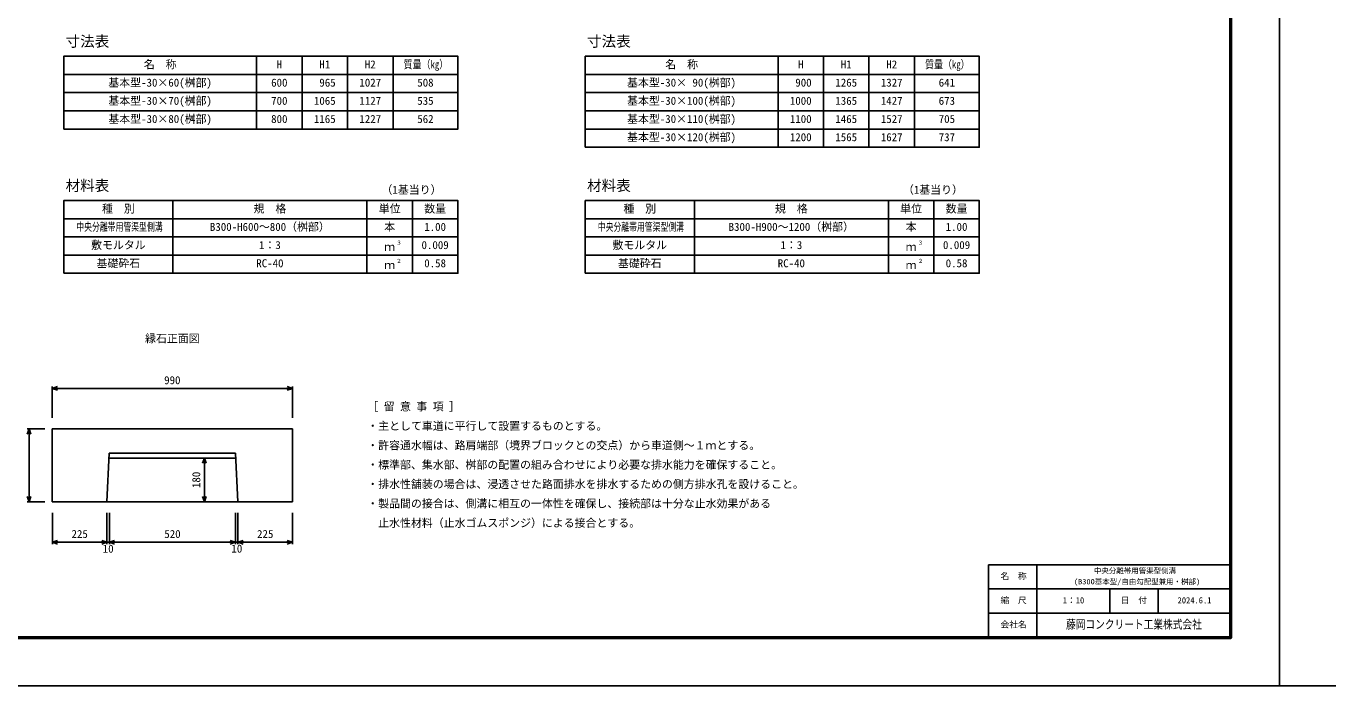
# Model space of a CAD drawing. Units: millimetres, scale not verified. Extents: x -12600 to 12600, y -5940 to 5940.
# Drawn here: x -9368 to -4000, y -5940 to -3219 of the extents above; entities that cross this region are included whole.
import ezdxf
from ezdxf.enums import TextEntityAlignment as Align

# ---------------------------------------------------------------- set-up
doc = ezdxf.new("R2010")
doc.units = ezdxf.units.MM
doc.header["$LTSCALE"] = 40
for name, color, linetype, lineweight in [('0-0_DIM', 7, 'Continuous', 25), ('0-1_Defpoints', 5, 'Continuous', 25), ('0-3_HYO', 3, 'Continuous', 25), ('0-4_HYO2', 4, 'Continuous', 25), ('0-5_OUTLINE', 3, 'Continuous', 25), ('0-7_TXT', 7, 'Continuous', 25), ('0-8_WAKU', 3, 'Continuous', 25), ('0-9_WAKU-LINE', 7, 'Continuous', 25)]:
    doc.layers.add(name, color=color, linetype=linetype, lineweight=lineweight)
doc.layers.add('0-A_WAKU-TXT', color=7, linetype='Continuous')
doc.styles.add('ＭＳ ゴシック', font='')
doc.styles.get('ＭＳ ゴシック').set_extended_font_data('MS Gothic')

msp = doc.modelspace()

# ---------------------------------------------------------------- linework, layer by layer
at = {"layer": '0-0_DIM'}
for p, q in [((-9259.89, -4705.83), (-9259.89, -4834.33)), ((-9259.89, -4705.83), (-9259.89, -4834.33)), ((-8269.89, -4713.33), (-9259.89, -4713.33)), ((-8269.89, -4705.83), (-8269.89, -4834.33)), ((-9363.39, -4880.33), (-9290.89, -4880.33)), ((-9355.89, -5180.33), (-9355.89, -4880.33)), ((-8632.48, -5180.33), (-8632.48, -5000.33)), ((-9363.39, -5180.33), (-9290.89, -5180.33)), ((-8639.98, -5180.33), (-8525.89, -5180.33)), ((-9259.39, -5354.83), (-9259.39, -5226.33)), ((-9034.39, -5354.83), (-9034.39, -5226.33)), ((-9024.39, -5354.83), (-9024.39, -5226.33)), ((-8504.39, -5354.83), (-8504.39, -5226.33)), ((-8494.39, -5354.83), (-8494.39, -5226.33)), ((-8269.39, -5354.83), (-8269.39, -5226.33)), ((-9259.39, -5347.33), (-9034.39, -5347.33))]:
    msp.add_line(p, q, dxfattribs=at)
for points in [[(-9238.75, -4721.03), (-9259.89, -4713.33), (-9238.75, -4705.63)], [(-8291.03, -4721.03), (-8269.89, -4713.33), (-8291.03, -4705.63)], [(-9363.58, -4901.47), (-9355.89, -4880.33), (-9348.19, -4901.47)], [(-8640.17, -5021.47), (-8632.48, -5000.33), (-8624.78, -5021.47)], [(-9363.58, -5159.19), (-9355.89, -5180.33), (-9348.19, -5159.19)], [(-8640.17, -5159.19), (-8632.48, -5180.33), (-8624.78, -5159.19)], [(-9238.25, -5339.63), (-9259.39, -5347.33), (-9238.25, -5355.03)], [(-9055.53, -5339.63), (-9034.39, -5347.33), (-9055.53, -5355.03)], [(-9034.39, -5347.33), (-9024.39, -5347.33), (-8504.39, -5347.33), (-8494.39, -5347.33), (-8269.39, -5347.33)], [(-9003.25, -5339.63), (-9024.39, -5347.33), (-9003.25, -5355.03)], [(-8526.53, -5339.63), (-8505.39, -5347.33), (-8526.53, -5355.03)], [(-8472.25, -5339.63), (-8493.39, -5347.33), (-8472.25, -5355.03)], [(-8291.53, -5339.63), (-8270.39, -5347.33), (-8291.53, -5355.03)]]:
    msp.add_lwpolyline(points, dxfattribs=at)
at = {"layer": '0-1_Defpoints'}
for points in [[(-4200, -5940), (12600, -5940), (12600, 5940), (-4200, 5940)], [(-12600, -5940), (-4200, -5940), (-4200, 0), (-12600, 0)]]:
    msp.add_lwpolyline(points, close=True, dxfattribs=at)
at = {"layer": '0-3_HYO'}
for p, q in [((-8417.5, -3343.87), (-8417.5, -3643.87)), ((-8230, -3343.87), (-8230, -3643.87)), ((-8042.5, -3343.87), (-8042.5, -3643.87)), ((-7855, -3343.87), (-7855, -3643.87)), ((-6267.5, -3343.87), (-6267.5, -3718.87)), ((-6080, -3343.87), (-6080, -3718.87)), ((-5892.5, -3343.87), (-5892.5, -3718.87)), ((-5705, -3343.87), (-5705, -3718.87)), ((-9212.5, -3418.87), (-7587.5, -3418.87)), ((-7062.5, -3418.87), (-5437.5, -3418.87)), ((-8762.5, -3938.65), (-8762.5, -4238.65)), ((-7962.5, -3938.65), (-7962.5, -4238.65)), ((-7775, -3938.65), (-7775, -4238.65)), ((-6612.5, -3938.65), (-6612.5, -4238.65)), ((-5812.5, -3938.65), (-5812.5, -4238.65)), ((-5625, -3938.65), (-5625, -4238.65)), ((-9212.5, -4013.65), (-7587.5, -4013.65)), ((-7062.5, -4013.65), (-5437.5, -4013.65))]:
    msp.add_line(p, q, dxfattribs=at)
for points in [[(-9212.5, -3643.87), (-7587.5, -3643.87), (-7587.5, -3343.87), (-9212.5, -3343.87)], [(-7062.5, -3718.87), (-5437.5, -3718.87), (-5437.5, -3343.87), (-7062.5, -3343.87)], [(-9212.5, -4238.65), (-7587.5, -4238.65), (-7587.5, -3938.65), (-9212.5, -3938.65)], [(-7062.5, -4238.65), (-5437.5, -4238.65), (-5437.5, -3938.65), (-7062.5, -3938.65)]]:
    msp.add_lwpolyline(points, close=True, dxfattribs=at)
at = {"layer": '0-4_HYO2'}
for p, q in [((-9212.5, -3493.87), (-7587.5, -3493.87)), ((-7062.5, -3493.87), (-5437.5, -3493.87)), ((-9212.5, -3568.87), (-7587.5, -3568.87)), ((-7062.5, -3568.87), (-5437.5, -3568.87)), ((-7062.5, -3643.87), (-5437.5, -3643.87)), ((-9212.5, -4088.65), (-7587.5, -4088.65)), ((-7062.5, -4088.65), (-5437.5, -4088.65)), ((-9212.5, -4163.65), (-7587.5, -4163.65)), ((-7062.5, -4163.65), (-5437.5, -4163.65))]:
    msp.add_line(p, q, dxfattribs=at)
at = {"layer": '0-5_OUTLINE'}
for p, q in [((-9259.89, -4880.33), (-9259.89, -5180.33)), ((-9259.89, -4880.33), (-8269.89, -4880.33)), ((-8269.89, -4880.33), (-8269.89, -5180.33)), ((-9024.89, -4980.33), (-9034.89, -5180.33)), ((-9024.89, -4980.33), (-8504.89, -4980.33)), ((-8504.89, -4980.33), (-8494.89, -5180.33)), ((-9024.89, -5000.33), (-8504.89, -5000.33)), ((-9259.89, -5180.33), (-9034.89, -5180.33)), ((-9034.89, -5180.33), (-8494.89, -5180.33)), ((-8494.89, -5180.33), (-8269.89, -5180.33))]:
    msp.add_line(p, q, dxfattribs=at)
at = {"layer": '0-8_WAKU'}
for p, q in [((-5400, -5440), (-4400, -5440)), ((-5400, -5740), (-5400, -5440))]:
    msp.add_line(p, q, dxfattribs=at)
at = {"layer": '0-8_WAKU', "lineweight": 50}
msp.add_lwpolyline([(-12400, -5740), (-4400, -5740), (-4400, -200), (-12400, -200)], close=True, dxfattribs=at)
at = {"layer": '0-9_WAKU-LINE'}
for p, q in [((-5200, -5740), (-5200, -5440)), ((-5400, -5540), (-4400, -5540)), ((-4900, -5640), (-4900, -5540)), ((-4700, -5640), (-4700, -5540)), ((-5400, -5640), (-4400, -5640))]:
    msp.add_line(p, q, dxfattribs=at)

# ---------------------------------------------------------------- texts
at = {"layer": '0-0_DIM', "style": 'ＭＳ ゴシック'}
for s, p in [('990', (-8798.64, -4705.83)), ('225', (-9180.64, -5339.83)), ('520', (-8798.14, -5339.83)), ('225', (-8415.64, -5339.83)), ('10', (-9051.89, -5400.46)), ('10', (-8521.39, -5400.15))]:
    msp.add_text(s, height=32.99, dxfattribs=at).set_placement(p, align=Align.BOTTOM_LEFT)
msp.add_text('180', height=32.99, rotation=90, dxfattribs=at).set_placement((-8639.98, -5124.08), align=Align.BOTTOM_LEFT)
at = {"layer": '0-7_TXT', "style": 'ＭＳ ゴシック'}
for s, height, p in [('寸法表', 43.99, (-9205, -3317.62)), ('寸法表', 43.99, (-7055, -3317.62)), ('名\u3000称', 32.99, (-8882.5, -3403.87)), ('H', 32.99, (-8335, -3403.87)), ('H1', 32.99, (-8158.75, -3403.87)), ('H2', 32.99, (-7971.25, -3403.87)), ('名\u3000称', 32.99, (-6732.5, -3403.87)), ('H', 32.99, (-6185, -3403.87)), ('H1', 32.99, (-6008.75, -3403.87)), ('H2', 32.99, (-5821.25, -3403.87)), ('基本型-30×60(桝部)', 32.99, (-9028.75, -3478.87)), ('基本型-30× 90(桝部)', 32.99, (-6890, -3478.87)), ('600', 32.99, (-8357.5, -3478.87)), (' 965', 32.99, (-8181.25, -3478.87)), ('1027', 32.99, (-7993.75, -3478.87)), ('508', 32.99, (-7755, -3478.87)), (' 900', 32.99, (-6218.75, -3478.87)), ('1265', 32.99, (-6031.25, -3478.87)), ('1327', 32.99, (-5843.75, -3478.87)), ('641', 32.99, (-5605, -3478.87)), ('基本型-30×70(桝部)', 32.99, (-9028.75, -3553.87)), ('700', 32.99, (-8357.5, -3553.87)), ('1065', 32.99, (-8181.25, -3553.87)), ('1127', 32.99, (-7993.75, -3553.87)), ('535', 32.99, (-7755, -3553.87)), ('基本型-30×100(桝部)', 32.99, (-6890, -3553.87)), ('1000', 32.99, (-6218.75, -3553.87)), ('1365', 32.99, (-6031.25, -3553.87)), ('1427', 32.99, (-5843.75, -3553.87)), ('673', 32.99, (-5605, -3553.87)), ('基本型-30×80(桝部)', 32.99, (-9028.75, -3628.87)), ('800', 32.99, (-8357.5, -3628.87)), ('1165', 32.99, (-8181.25, -3628.87)), ('1227', 32.99, (-7993.75, -3628.87)), ('562', 32.99, (-7755, -3628.87)), ('基本型-30×110(桝部)', 32.99, (-6890, -3628.87)), ('1100', 32.99, (-6218.75, -3628.87)), ('1465', 32.99, (-6031.25, -3628.87)), ('1527', 32.99, (-5843.75, -3628.87)), ('705', 32.99, (-5605, -3628.87)), ('基本型-30×120(桝部)', 32.99, (-6890, -3703.87)), ('1200', 32.99, (-6218.75, -3703.87)), ('1565', 32.99, (-6031.25, -3703.87)), ('1627', 32.99, (-5843.75, -3703.87)), ('737', 32.99, (-5605, -3703.87)), ('材料表', 43.99, (-9205, -3912.4)), ('材料表', 43.99, (-7055, -3912.4)), ('（1基当り）', 32.99, (-7902.5, -3920.65)), ('（1基当り）', 32.99, (-5752.5, -3920.65)), ('種\u3000別', 32.99, (-9055, -3998.65)), ('規\u3000格', 32.99, (-8430, -3998.65)), ('単位', 32.99, (-7913.75, -3998.65)), ('数量', 32.99, (-7726.25, -3998.65)), ('種\u3000別', 32.99, (-6905, -3998.65)), ('規\u3000格', 32.99, (-6280, -3998.65)), ('単位', 32.99, (-5763.75, -3998.65)), ('数量', 32.99, (-5576.25, -3998.65)), ('B300-H600～800（桝部）', 32.99, (-8610, -4073.65)), ('本', 32.99, (-7891.25, -4073.65)), ('B300-H900～1200（桝部）', 32.99, (-6471.25, -4073.65)), ('本', 32.99, (-5741.25, -4073.65)), ('1.00', 32.99, (-7726.25, -4073.65)), ('1.00', 32.99, (-5576.25, -4073.65)), ('敷モルタル', 32.99, (-9100, -4148.65)), ('1：3', 32.99, (-8407.5, -4148.65)), ('ｍ', 32.99, (-7891.25, -4156.15)), ('３', 16.5, (-7842.09, -4125.87)), ('0.009', 32.99, (-7737.5, -4148.65)), ('敷モルタル', 32.99, (-6950, -4148.65)), ('1：3', 32.99, (-6257.5, -4148.65)), ('ｍ', 32.99, (-5741.25, -4156.15)), ('３', 16.5, (-5692.09, -4125.87)), ('0.009', 32.99, (-5587.5, -4148.65)), ('基礎砕石', 32.99, (-9077.5, -4223.65)), ('RC-40', 32.99, (-8418.75, -4223.65)), ('２', 16.5, (-7842.09, -4200.87)), ('0.58', 32.99, (-7726.25, -4223.65)), ('基礎砕石', 32.99, (-6927.5, -4223.65)), ('RC-40', 32.99, (-6268.75, -4223.65)), ('２', 16.5, (-5692.09, -4200.87)), ('0.58', 32.99, (-5576.25, -4223.65)), ('ｍ', 32.99, (-7891.25, -4231.15)), ('ｍ', 32.99, (-5741.25, -4231.15)), ('縁石正面図', 32.99, (-8877.39, -4533.7)), ('［ 留 意 事 項 ］', 32.99, (-7961.08, -4814.42)), ('・主として車道に平行して設置するものとする。', 32.99, (-7961.08, -4894.42)), ('・許容通水幅は、路肩端部（境界ブロックとの交点）から車道側～１ｍとする。', 32.99, (-7961.08, -4974.42)), ('・標準部、集水部、桝部の配置の組み合わせにより必要な排水能力を確保すること。', 32.99, (-7961.08, -5054.42)), ('・排水性舗装の場合は、浸透させた路面排水を排水するための側方排水孔を設けること。', 32.99, (-7961.08, -5134.42)), ('・製品間の接合は、側溝に相互の一体性を確保し、接続部は十分な止水効果がある', 32.99, (-7961.08, -5214.42)), ('\u3000止水性材料（止水ゴムスポンジ）による接合とする。', 32.99, (-7961.08, -5294.42))]:
    msp.add_text(s, height=height, dxfattribs=at).set_placement(p, align=Align.BOTTOM_LEFT)
for s, width, p in [('質量（kg）', 0.8, (-7811.25, -3403.87)), ('質量（kg）', 0.8, (-5661.25, -3403.87)), ('中央分離帯用管渠型側溝', 0.7, (-9160.75, -4073.65)), ('中央分離帯用管渠型側溝', 0.7, (-7010.75, -4073.65))]:
    msp.add_text(s, height=32.99, dxfattribs=dict(at, width=width)).set_placement(p, align=Align.BOTTOM_LEFT)
at = {"layer": '0-A_WAKU-TXT', "style": 'ＭＳ ゴシック'}
for s, height, p in [('名\u3000称', 25.66, (-5350.05, -5507.5)), ('中央分離帯用管渠型側溝', 21.99, (-4965, -5482.5)), ('(B300基本型/自由勾配型兼用・桝部)', 21.99, (-5047.5, -5527.5)), ('縮\u3000尺', 25.66, (-5350.05, -5607.5)), ('1：10', 25.66, (-5093.25, -5607.5)), ('日\u3000付', 25.66, (-4854.05, -5607.5)), ('2024.6.1', 25.66, (-4620, -5607.5)), ('会社名', 25.66, (-5350.05, -5707.5))]:
    msp.add_text(s, height=height, dxfattribs=at).set_placement(p, align=Align.BOTTOM_LEFT)
at = {"layer": '0-A_WAKU-TXT', "style": 'ＭＳ ゴシック', "width": 0.8}
msp.add_text('藤岡コンクリート工業株式会社', height=36.66, dxfattribs=at).set_placement((-5080, -5715), align=Align.BOTTOM_LEFT)

doc.saveas('drawing.dxf')
